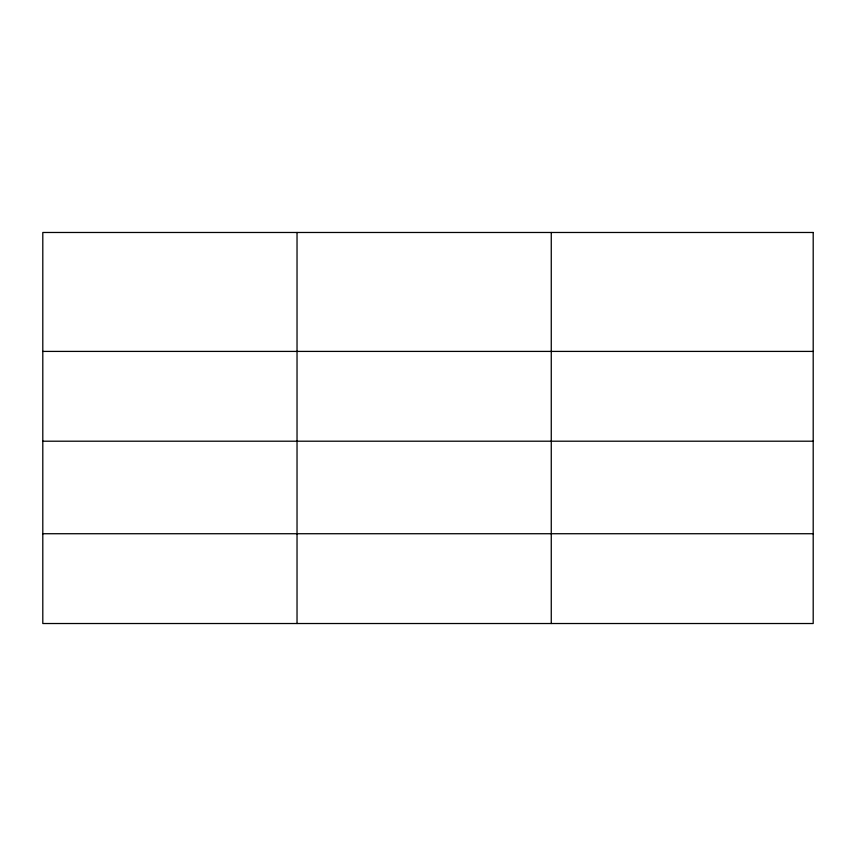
<?xml version="1.0" encoding="UTF-8"?>
<svg xmlns="http://www.w3.org/2000/svg" width="856" height="856" viewBox="0 0 856 856"><rect width="100%" height="100%" fill="white"/><g stroke="black" fill="none" stroke-linecap="round" stroke-linejoin="round"><path stroke-width="1.28" d="M42.8 351.409L813.2 351.409M42.8 441.204L813.2 441.204M42.8 533.727L813.2 533.727M551.264 232.479L551.264 623.521M297.032 232.479L297.032 623.521M813.2 232.479L42.8 232.479L42.8 623.521L813.2 623.521L813.2 232.479"/></g></svg>
